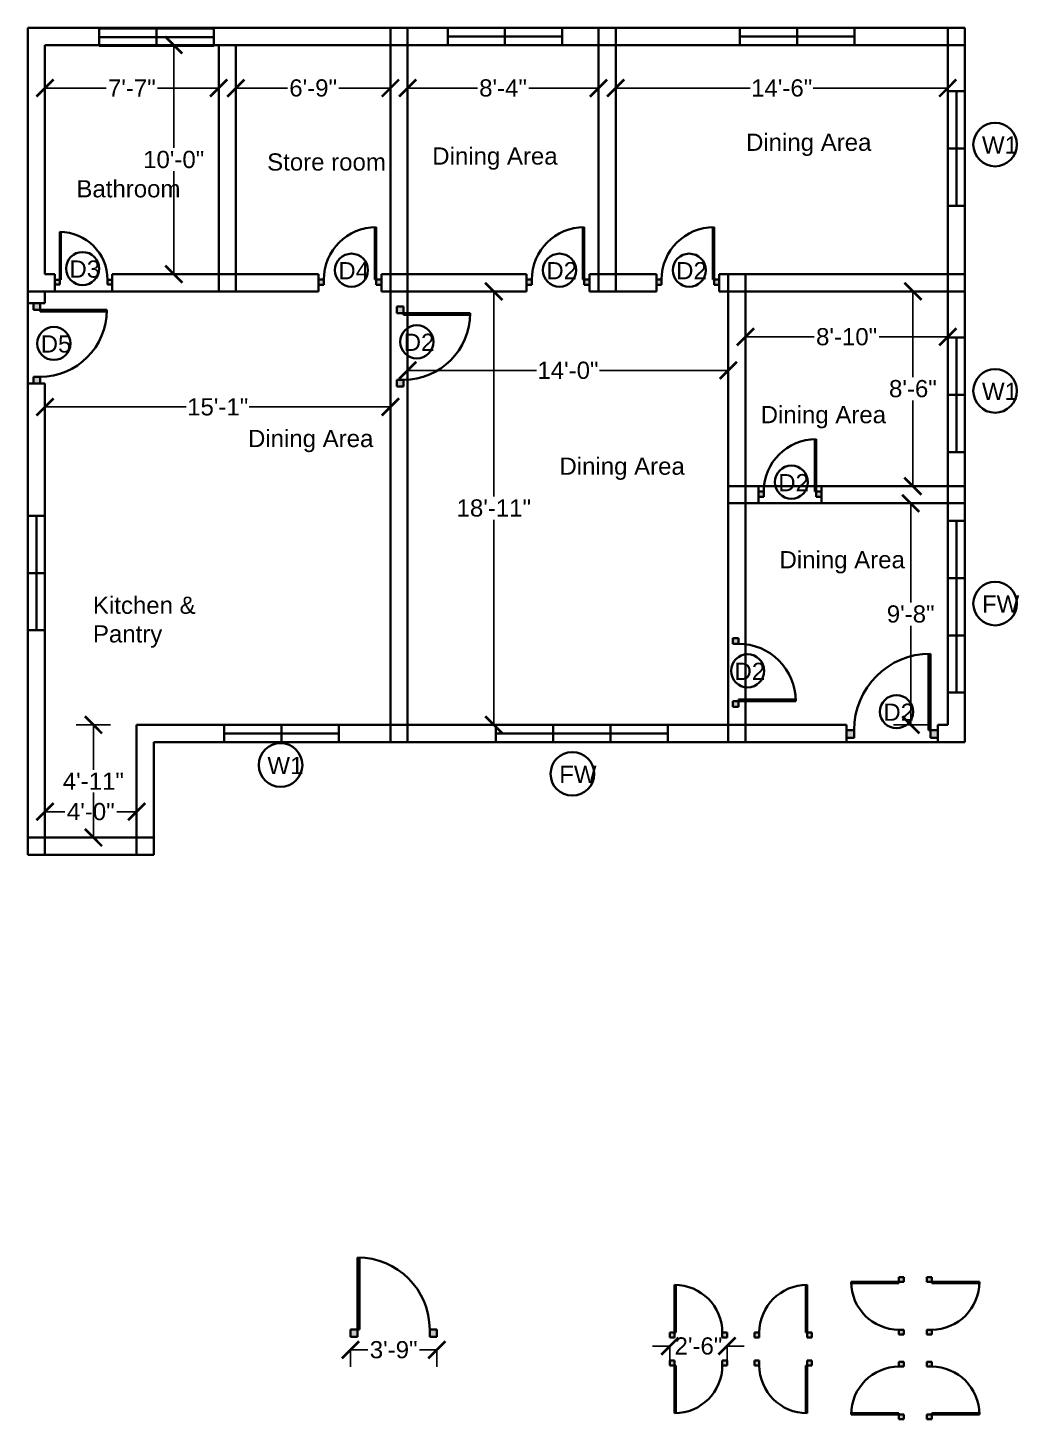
# Model space of a CAD drawing. Header units: inches. Extents: x -5041 to 2538, y -658 to 1746.
# Drawn here: x -1401 to -882, y -651 to 78 of the extents above; entities that cross this region are included whole.
import ezdxf

# ---------------------------------------------------------------- set-up
doc = ezdxf.new("R2010")
doc.units = ezdxf.units.IN
doc.header["$MEASUREMENT"] = 0
doc.layers.add('Dimension', color=132, linetype='Continuous', lineweight=20)
doc.layers.add('Wall', color=20, linetype='Continuous', lineweight=35)
doc.styles.add('9 inch', font='arial.ttf', dxfattribs={"height": 9})
doc.dimstyles.new('1 to 96', dxfattribs={"dimscale": 96, "dimtxt": 9, "dimasz": 0.09375, "dimexe": 0.09375, "dimexo": 0.09375, "dimgap": 0.015625, "dimtad": 0, "dimtih": 1, "dimtoh": 1, "dimdec": 0, "dimzin": 3, "dimdsep": 46, "dimlunit": 4, "dimtxsty": '9 inch', "dimblk": 'ARCHTICK', "dimcen": 0.09, "dimadec": 0, "dimazin": 0, "dimtfac": 1, "dimtdec": 0, "dimtofl": 0, "dimtmove": 0, "dimatfit": 3, "dimfxl": 0.09375, "dimfxlon": 1, "dimtolj": 1, "dimtzin": 0, "dimarcsym": 0})

# ---------------------------------------------------------------- blocks, each defined once
blk = doc.blocks.new('_ArchTick')
at = {"color": 0, "linetype": 'ByBlock', "const_width": 0.15}
blk.add_lwpolyline([(-0.5, -0.5), (0.5, 0.5)], dxfattribs=at)
blk = doc.blocks.new('*D6')
at = {"layer": 'Defpoints', "color": 0, "transparency": 16777216}
for p in [(-1392.28, 68.57), (-1301.28, 68.57), (-1301.28, 46.03)]:
    blk.add_point(p, dxfattribs=at)
at = {"layer": 'Dimension', "color": 0, "lineweight": -2, "transparency": 16777216}
for p, q in [((-1392.28, 55.03), (-1392.28, 37.03)), ((-1301.28, 55.03), (-1301.28, 37.03)), ((-1392.28, 46.03), (-1360.2, 46.03)), ((-1301.28, 46.03), (-1333.35, 46.03))]:
    blk.add_line(p, q, dxfattribs=at)
at = {"layer": 'Dimension', "color": 0, "lineweight": -2, "transparency": 16777216, "xscale": 9, "yscale": 9, "zscale": 9, "rotation": 180}
blk.add_blockref('_ArchTick', (-1392.28, 46.03), dxfattribs=at)
at = {"layer": 'Dimension', "color": 0, "lineweight": -2, "transparency": 16777216, "xscale": 9, "yscale": 9, "zscale": 9}
blk.add_blockref('_ArchTick', (-1301.28, 46.03), dxfattribs=at)
at = {"layer": 'Dimension', "color": 0, "transparency": 16777216, "insert": (-1346.78, 46.03), "char_height": 9, "attachment_point": 5, "style": '9 inch'}
blk.add_mtext('\\A1;7\'-7"', dxfattribs=at)
blk = doc.blocks.new('*D7')
at = {"layer": 'Defpoints', "color": 0, "transparency": 16777216}
for p in [(-1348.13, 68.57), (-1348.13, -51.43), (-1324.84, -51.43)]:
    blk.add_point(p, dxfattribs=at)
at = {"layer": 'Dimension', "color": 0, "lineweight": -2, "transparency": 16777216}
for p, q in [((-1333.84, 68.57), (-1315.84, 68.57)), ((-1324.84, 68.57), (-1324.84, 14.66)), ((-1324.84, -51.43), (-1324.84, 2.47)), ((-1333.84, -51.43), (-1315.84, -51.43))]:
    blk.add_line(p, q, dxfattribs=at)
at = {"layer": 'Dimension', "color": 0, "lineweight": -2, "transparency": 16777216, "xscale": 9, "yscale": 9, "zscale": 9}
for p, rotation in [((-1324.84, 68.57), 90), ((-1324.84, -51.43), 270)]:
    blk.add_blockref('_ArchTick', p, dxfattribs=dict(at, rotation=rotation))
at = {"layer": 'Dimension', "color": 0, "transparency": 16777216, "insert": (-1324.84, 8.57), "char_height": 9, "attachment_point": 5, "style": '9 inch'}
blk.add_mtext('\\A1;10\'-0"', dxfattribs=at)
blk = doc.blocks.new('*D8')
at = {"layer": 'Defpoints', "color": 0, "transparency": 16777216}
for p in [(-1292.28, 68.57), (-1211.28, 68.57), (-1211.28, 46.03)]:
    blk.add_point(p, dxfattribs=at)
at = {"layer": 'Dimension', "color": 0, "lineweight": -2, "transparency": 16777216}
for p, q in [((-1292.28, 55.03), (-1292.28, 37.03)), ((-1211.28, 55.03), (-1211.28, 37.03)), ((-1292.28, 46.03), (-1265.26, 46.03)), ((-1211.28, 46.03), (-1238.29, 46.03))]:
    blk.add_line(p, q, dxfattribs=at)
at = {"layer": 'Dimension', "color": 0, "lineweight": -2, "transparency": 16777216, "xscale": 9, "yscale": 9, "zscale": 9, "rotation": 180}
blk.add_blockref('_ArchTick', (-1292.28, 46.03), dxfattribs=at)
at = {"layer": 'Dimension', "color": 0, "lineweight": -2, "transparency": 16777216, "xscale": 9, "yscale": 9, "zscale": 9}
blk.add_blockref('_ArchTick', (-1211.28, 46.03), dxfattribs=at)
at = {"layer": 'Dimension', "color": 0, "transparency": 16777216, "insert": (-1251.78, 46.03), "char_height": 9, "attachment_point": 5, "style": '9 inch'}
blk.add_mtext('\\A1;6\'-9"', dxfattribs=at)
blk = doc.blocks.new('*D9')
at = {"layer": 'Defpoints', "color": 0, "transparency": 16777216}
for p in [(-1202.28, 68.57), (-1102.28, 68.57), (-1102.28, 46.03)]:
    blk.add_point(p, dxfattribs=at)
at = {"layer": 'Dimension', "color": 0, "lineweight": -2, "transparency": 16777216}
for p, q in [((-1202.28, 55.03), (-1202.28, 37.03)), ((-1102.28, 55.03), (-1102.28, 37.03)), ((-1202.28, 46.03), (-1165.74, 46.03)), ((-1102.28, 46.03), (-1138.81, 46.03))]:
    blk.add_line(p, q, dxfattribs=at)
at = {"layer": 'Dimension', "color": 0, "lineweight": -2, "transparency": 16777216, "xscale": 9, "yscale": 9, "zscale": 9, "rotation": 180}
blk.add_blockref('_ArchTick', (-1202.28, 46.03), dxfattribs=at)
at = {"layer": 'Dimension', "color": 0, "lineweight": -2, "transparency": 16777216, "xscale": 9, "yscale": 9, "zscale": 9}
blk.add_blockref('_ArchTick', (-1102.28, 46.03), dxfattribs=at)
at = {"layer": 'Dimension', "color": 0, "transparency": 16777216, "insert": (-1152.28, 46.03), "char_height": 9, "attachment_point": 5, "style": '9 inch'}
blk.add_mtext('\\A1;8\'-4"', dxfattribs=at)
blk = doc.blocks.new('*D10')
at = {"layer": 'Defpoints', "color": 0, "transparency": 16777216}
for p in [(-1093.28, 68.57), (-919.28, 68.57), (-919.28, 46.03)]:
    blk.add_point(p, dxfattribs=at)
at = {"layer": 'Dimension', "color": 0, "lineweight": -2, "transparency": 16777216}
for p, q in [((-1093.28, 55.03), (-1093.28, 37.03)), ((-919.28, 55.03), (-919.28, 37.03)), ((-1093.28, 46.03), (-1022.81, 46.03)), ((-919.28, 46.03), (-989.74, 46.03))]:
    blk.add_line(p, q, dxfattribs=at)
at = {"layer": 'Dimension', "color": 0, "lineweight": -2, "transparency": 16777216, "xscale": 9, "yscale": 9, "zscale": 9, "rotation": 180}
blk.add_blockref('_ArchTick', (-1093.28, 46.03), dxfattribs=at)
at = {"layer": 'Dimension', "color": 0, "lineweight": -2, "transparency": 16777216, "xscale": 9, "yscale": 9, "zscale": 9}
blk.add_blockref('_ArchTick', (-919.28, 46.03), dxfattribs=at)
at = {"layer": 'Dimension', "color": 0, "transparency": 16777216, "insert": (-1006.28, 46.03), "char_height": 9, "attachment_point": 5, "style": '9 inch'}
blk.add_mtext('\\A1;14\'-6"', dxfattribs=at)
blk = doc.blocks.new('*D11')
at = {"layer": 'Defpoints', "color": 0, "transparency": 16777216}
for p in [(-1344.28, -287.43), (-1366.94, -346.43), (-1344.28, -346.43)]:
    blk.add_point(p, dxfattribs=at)
at = {"layer": 'Dimension', "color": 0, "lineweight": -2, "transparency": 16777216}
for p, q in [((-1357.94, -287.43), (-1375.94, -287.43)), ((-1366.94, -287.43), (-1366.94, -310.91)), ((-1366.94, -346.43), (-1366.94, -322.95)), ((-1357.94, -346.43), (-1375.94, -346.43))]:
    blk.add_line(p, q, dxfattribs=at)
at = {"layer": 'Dimension', "color": 0, "lineweight": -2, "transparency": 16777216, "xscale": 9, "yscale": 9, "zscale": 9}
for p, rotation in [((-1366.94, -287.43), 90), ((-1366.94, -346.43), 270)]:
    blk.add_blockref('_ArchTick', p, dxfattribs=dict(at, rotation=rotation))
at = {"layer": 'Dimension', "color": 0, "transparency": 16777216, "insert": (-1366.94, -316.93), "char_height": 9, "attachment_point": 5, "style": '9 inch'}
blk.add_mtext('\\A1;4\'-11"', dxfattribs=at)
blk = doc.blocks.new('*D12')
at = {"layer": 'Defpoints', "color": 0, "transparency": 16777216}
for p in [(-1344.28, -332.91), (-1392.28, -346.43), (-1344.28, -346.43)]:
    blk.add_point(p, dxfattribs=at)
at = {"layer": 'Dimension', "color": 0, "lineweight": -2, "transparency": 16777216}
for p, q in [((-1392.28, -337.43), (-1392.28, -323.91)), ((-1344.28, -337.43), (-1344.28, -323.91)), ((-1392.28, -332.91), (-1381.92, -332.91)), ((-1344.28, -332.91), (-1354.63, -332.91))]:
    blk.add_line(p, q, dxfattribs=at)
at = {"layer": 'Dimension', "color": 0, "lineweight": -2, "transparency": 16777216, "xscale": 9, "yscale": 9, "zscale": 9, "rotation": 180}
blk.add_blockref('_ArchTick', (-1392.28, -332.91), dxfattribs=at)
at = {"layer": 'Dimension', "color": 0, "lineweight": -2, "transparency": 16777216, "xscale": 9, "yscale": 9, "zscale": 9}
blk.add_blockref('_ArchTick', (-1344.28, -332.91), dxfattribs=at)
at = {"layer": 'Dimension', "color": 0, "transparency": 16777216, "insert": (-1368.28, -332.91), "char_height": 9, "attachment_point": 5, "style": '9 inch'}
blk.add_mtext('\\A1;4\'-0"', dxfattribs=at)
blk = doc.blocks.new('*D13')
at = {"layer": 'Defpoints', "color": 0, "transparency": 16777216}
for p in [(-919.28, -60.43), (-937.55, -162.43), (-919.28, -162.43)]:
    blk.add_point(p, dxfattribs=at)
at = {"layer": 'Dimension', "color": 0, "lineweight": -2, "transparency": 16777216}
for p, q in [((-928.55, -60.43), (-946.55, -60.43)), ((-937.55, -60.43), (-937.55, -105.34)), ((-937.55, -162.43), (-937.55, -117.53)), ((-928.55, -162.43), (-946.55, -162.43))]:
    blk.add_line(p, q, dxfattribs=at)
at = {"layer": 'Dimension', "color": 0, "lineweight": -2, "transparency": 16777216, "xscale": 9, "yscale": 9, "zscale": 9}
for p, rotation in [((-937.55, -60.43), 90), ((-937.55, -162.43), 270)]:
    blk.add_blockref('_ArchTick', p, dxfattribs=dict(at, rotation=rotation))
at = {"layer": 'Dimension', "color": 0, "transparency": 16777216, "insert": (-937.55, -111.43), "char_height": 9, "attachment_point": 5, "style": '9 inch'}
blk.add_mtext('\\A1;8\'-6"', dxfattribs=at)
blk = doc.blocks.new('*D14')
at = {"layer": 'Defpoints', "color": 0, "transparency": 16777216}
for p in [(-1025.28, -60.43), (-919.28, -60.43), (-919.28, -84.23)]:
    blk.add_point(p, dxfattribs=at)
at = {"layer": 'Dimension', "color": 0, "lineweight": -2, "transparency": 16777216}
for p, q in [((-1025.28, -75.23), (-1025.28, -93.23)), ((-919.28, -75.23), (-919.28, -93.23)), ((-1025.28, -84.23), (-989.24, -84.23)), ((-919.28, -84.23), (-955.31, -84.23))]:
    blk.add_line(p, q, dxfattribs=at)
at = {"layer": 'Dimension', "color": 0, "lineweight": -2, "transparency": 16777216, "xscale": 9, "yscale": 9, "zscale": 9, "rotation": 180}
blk.add_blockref('_ArchTick', (-1025.28, -84.23), dxfattribs=at)
at = {"layer": 'Dimension', "color": 0, "lineweight": -2, "transparency": 16777216, "xscale": 9, "yscale": 9, "zscale": 9}
blk.add_blockref('_ArchTick', (-919.28, -84.23), dxfattribs=at)
at = {"layer": 'Dimension', "color": 0, "transparency": 16777216, "insert": (-972.28, -84.23), "char_height": 9, "attachment_point": 5, "style": '9 inch'}
blk.add_mtext('\\A1;8\'-10"', dxfattribs=at)
blk = doc.blocks.new('*D15')
at = {"layer": 'Defpoints', "color": 0, "transparency": 16777216}
for p in [(-1392.28, -102.84), (-1211.28, -102.84), (-1211.28, -120.96)]:
    blk.add_point(p, dxfattribs=at)
at = {"layer": 'Dimension', "color": 0, "lineweight": -2, "transparency": 16777216}
for p, q in [((-1392.28, -111.96), (-1392.28, -129.96)), ((-1211.28, -111.96), (-1211.28, -129.96)), ((-1392.28, -120.96), (-1318.31, -120.96)), ((-1211.28, -120.96), (-1285.24, -120.96))]:
    blk.add_line(p, q, dxfattribs=at)
at = {"layer": 'Dimension', "color": 0, "lineweight": -2, "transparency": 16777216, "xscale": 9, "yscale": 9, "zscale": 9, "rotation": 180}
blk.add_blockref('_ArchTick', (-1392.28, -120.96), dxfattribs=at)
at = {"layer": 'Dimension', "color": 0, "lineweight": -2, "transparency": 16777216, "xscale": 9, "yscale": 9, "zscale": 9}
blk.add_blockref('_ArchTick', (-1211.28, -120.96), dxfattribs=at)
at = {"layer": 'Dimension', "color": 0, "transparency": 16777216, "insert": (-1301.78, -120.96), "char_height": 9, "attachment_point": 5, "style": '9 inch'}
blk.add_mtext('\\A1;15\'-1"', dxfattribs=at)
blk = doc.blocks.new('*D16')
at = {"layer": 'Defpoints', "color": 0, "transparency": 16777216}
for p in [(-1202.28, -60.43), (-1034.28, -60.43), (-1034.28, -101.81)]:
    blk.add_point(p, dxfattribs=at)
at = {"layer": 'Dimension', "color": 0, "lineweight": -2, "transparency": 16777216}
for p, q in [((-1202.28, -92.81), (-1202.28, -110.81)), ((-1034.28, -92.81), (-1034.28, -110.81)), ((-1202.28, -101.81), (-1134.81, -101.81)), ((-1034.28, -101.81), (-1101.74, -101.81))]:
    blk.add_line(p, q, dxfattribs=at)
at = {"layer": 'Dimension', "color": 0, "lineweight": -2, "transparency": 16777216, "xscale": 9, "yscale": 9, "zscale": 9, "rotation": 180}
blk.add_blockref('_ArchTick', (-1202.28, -101.81), dxfattribs=at)
at = {"layer": 'Dimension', "color": 0, "lineweight": -2, "transparency": 16777216, "xscale": 9, "yscale": 9, "zscale": 9}
blk.add_blockref('_ArchTick', (-1034.28, -101.81), dxfattribs=at)
at = {"layer": 'Dimension', "color": 0, "transparency": 16777216, "insert": (-1118.28, -101.81), "char_height": 9, "attachment_point": 5, "style": '9 inch'}
blk.add_mtext('\\A1;14\'-0"', dxfattribs=at)
blk = doc.blocks.new('*D17')
at = {"layer": 'Defpoints', "color": 0, "transparency": 16777216}
for p in [(-1202.28, -60.43), (-1202.28, -287.43), (-1157.12, -287.43)]:
    blk.add_point(p, dxfattribs=at)
at = {"layer": 'Dimension', "color": 0, "lineweight": -2, "transparency": 16777216}
for p, q in [((-1166.12, -60.43), (-1148.12, -60.43)), ((-1157.12, -60.43), (-1157.12, -167.84)), ((-1157.12, -287.43), (-1157.12, -180.03)), ((-1166.12, -287.43), (-1148.12, -287.43))]:
    blk.add_line(p, q, dxfattribs=at)
at = {"layer": 'Dimension', "color": 0, "lineweight": -2, "transparency": 16777216, "xscale": 9, "yscale": 9, "zscale": 9}
for p, rotation in [((-1157.12, -60.43), 90), ((-1157.12, -287.43), 270)]:
    blk.add_blockref('_ArchTick', p, dxfattribs=dict(at, rotation=rotation))
at = {"layer": 'Dimension', "color": 0, "transparency": 16777216, "insert": (-1157.12, -173.93), "char_height": 9, "attachment_point": 5, "style": '9 inch'}
blk.add_mtext('\\A1;18\'-11"', dxfattribs=at)
blk = doc.blocks.new('*D18')
at = {"layer": 'Defpoints', "color": 0, "transparency": 16777216}
for p in [(-919.28, -171.43), (-938.71, -287.43), (-919.28, -287.43)]:
    blk.add_point(p, dxfattribs=at)
at = {"layer": 'Dimension', "color": 0, "lineweight": -2, "transparency": 16777216}
for p, q in [((-929.71, -171.43), (-947.71, -171.43)), ((-938.71, -171.43), (-938.71, -223.34)), ((-938.71, -287.43), (-938.71, -235.53)), ((-929.71, -287.43), (-947.71, -287.43))]:
    blk.add_line(p, q, dxfattribs=at)
at = {"layer": 'Dimension', "color": 0, "lineweight": -2, "transparency": 16777216, "xscale": 9, "yscale": 9, "zscale": 9}
for p, rotation in [((-938.71, -171.43), 90), ((-938.71, -287.43), 270)]:
    blk.add_blockref('_ArchTick', p, dxfattribs=dict(at, rotation=rotation))
at = {"layer": 'Dimension', "color": 0, "transparency": 16777216, "insert": (-938.71, -229.43), "char_height": 9, "attachment_point": 5, "style": '9 inch'}
blk.add_mtext('\\A1;9\'-8"', dxfattribs=at)
blk = doc.blocks.new('*D22')
at = {"layer": 'Defpoints', "color": 0, "transparency": 16777216}
for p in [(-1064.9, -608.22), (-1034.9, -608.22), (-1034.9, -612.74)]:
    blk.add_point(p, dxfattribs=at)
at = {"layer": 'Wall', "color": 0, "lineweight": -2, "transparency": 16777216}
for p, q in [((-1064.9, -612.74), (-1073.9, -612.74)), ((-1064.9, -612.74), (-1064.9, -621.74)), ((-1034.9, -612.74), (-1034.9, -621.74)), ((-1034.9, -612.74), (-1025.9, -612.74))]:
    blk.add_line(p, q, dxfattribs=at)
at = {"layer": 'Wall', "color": 0, "lineweight": -2, "transparency": 16777216, "xscale": 9, "yscale": 9, "zscale": 9}
blk.add_blockref('_ArchTick', (-1064.9, -612.74), dxfattribs=at)
at = {"layer": 'Wall', "color": 0, "lineweight": -2, "transparency": 16777216, "xscale": 9, "yscale": 9, "zscale": 9, "rotation": 180}
blk.add_blockref('_ArchTick', (-1034.9, -612.74), dxfattribs=at)
at = {"layer": 'Wall', "color": 0, "transparency": 16777216, "insert": (-1049.9, -612.74), "char_height": 9, "attachment_point": 5, "style": '9 inch'}
blk.add_mtext('\\A1;2\'-6"', dxfattribs=at)
blk = doc.blocks.new('*D32')
at = {"layer": 'Defpoints', "color": 0, "transparency": 16777216}
for p in [(-1232.24, -607.88), (-1186.94, -607.88), (-1186.94, -614.7)]:
    blk.add_point(p, dxfattribs=at)
at = {"layer": 'Wall', "color": 0, "lineweight": -2, "transparency": 16777216}
for p, q in [((-1232.24, -614.7), (-1232.24, -623.7)), ((-1232.24, -614.7), (-1223.05, -614.7)), ((-1186.94, -614.7), (-1196.14, -614.7)), ((-1186.94, -614.7), (-1186.94, -623.7))]:
    blk.add_line(p, q, dxfattribs=at)
at = {"layer": 'Wall', "color": 0, "lineweight": -2, "transparency": 16777216, "xscale": 9, "yscale": 9, "zscale": 9, "rotation": 180}
blk.add_blockref('_ArchTick', (-1232.24, -614.7), dxfattribs=at)
at = {"layer": 'Wall', "color": 0, "lineweight": -2, "transparency": 16777216, "xscale": 9, "yscale": 9, "zscale": 9}
blk.add_blockref('_ArchTick', (-1186.94, -614.7), dxfattribs=at)
at = {"layer": 'Wall', "color": 0, "transparency": 16777216, "insert": (-1209.59, -614.7), "char_height": 9, "attachment_point": 5, "style": '9 inch'}
blk.add_mtext('\\A1;3\'-9"', dxfattribs=at)

msp = doc.modelspace()

# ---------------------------------------------------------------- hatches: boundary and pattern name
at = {"layer": 'Wall'}
h = msp.add_hatch(color=256, dxfattribs=at)
h.dxf.hatch_style = 1
h.paths.add_polyline_path([(-1248.96573, -57.03106), (-1246.21573, -57.03106), (-1246.21573, -54.28106), (-1248.96573, -54.28106)])
h.paths.add_polyline_path([(-1215.96573, -54.28106), (-1218.71573, -54.28106), (-1218.71573, -57.03106), (-1215.96573, -57.03106)])
h.paths.add_polyline_path([(-1219.40323, -54.28106), (-1218.71573, -54.28106), (-1218.71573, -26.78106, 0.006250733), (-1219.40323, -26.78965)])
h = msp.add_hatch(color=256, dxfattribs=at)
h.dxf.hatch_style = 1
h.paths.add_polyline_path([(-1139.96573, -57.03106), (-1137.21573, -57.03106), (-1137.21573, -54.28106), (-1139.96573, -54.28106)])
h.paths.add_polyline_path([(-1106.96573, -54.28106), (-1109.71573, -54.28106), (-1109.71573, -57.03106), (-1106.96573, -57.03106)])
h.paths.add_polyline_path([(-1110.40323, -54.28106), (-1109.71573, -54.28106), (-1109.71573, -26.78106, 0.006250733), (-1110.40323, -26.78965)])
h = msp.add_hatch(color=256, dxfattribs=at)
h.dxf.hatch_style = 1
h.paths.add_polyline_path([(-1071.96573, -57.03106), (-1069.21573, -57.03106), (-1069.21573, -54.28106), (-1071.96573, -54.28106)])
h.paths.add_polyline_path([(-1038.96573, -54.28106), (-1041.71573, -54.28106), (-1041.71573, -57.03106), (-1038.96573, -57.03106)])
h.paths.add_polyline_path([(-1042.40323, -54.28106), (-1041.71573, -54.28106), (-1041.71573, -26.78106, 0.006250733), (-1042.40323, -26.78965)])
h = msp.add_hatch(color=256, dxfattribs=at)
h.dxf.hatch_style = 1
h.paths.add_polyline_path([(-1357.03442, -54.34042), (-1359.53442, -54.34042), (-1359.53442, -56.84042), (-1357.03442, -56.84042)])
h.paths.add_polyline_path([(-1384.53442, -54.34042), (-1387.03442, -54.34042), (-1387.03442, -56.84042), (-1384.53442, -56.84042)])
h.paths.add_polyline_path([(-1383.90942, -29.34823, 0.006250733), (-1384.53442, -29.34042), (-1384.53442, -54.34042), (-1383.90942, -54.34042)])
h = msp.add_hatch(color=256, dxfattribs=at)
h.dxf.hatch_style = 1
h.paths.add_polyline_path([(-1394.86418, -108.68025), (-1394.86418, -105.18025), (-1398.36418, -105.18025), (-1398.36418, -108.68025)])
h.paths.add_polyline_path([(-1398.36418, -66.68025), (-1398.36418, -70.18025), (-1394.86418, -70.18025), (-1394.86418, -66.68025)])
h.paths.add_polyline_path([(-1359.87512, -71.05525, 0.006250733), (-1359.86418, -70.18025), (-1394.86418, -70.18025), (-1394.86418, -71.05525)])
h = msp.add_hatch(color=256, dxfattribs=at)
h.dxf.hatch_style = 1
h.paths.add_polyline_path([(-1204.47393, -110.30428), (-1204.47393, -106.80428), (-1207.97393, -106.80428), (-1207.97393, -110.30428)])
h.paths.add_polyline_path([(-1207.97393, -68.30428), (-1207.97393, -71.80428), (-1204.47393, -71.80428), (-1204.47393, -68.30428)])
h.paths.add_polyline_path([(-1169.48487, -72.67928, 0.006250733), (-1169.47393, -71.80428), (-1204.47393, -71.80428), (-1204.47393, -72.67928)])
h = msp.add_hatch(color=256, dxfattribs=at)
h.dxf.hatch_style = 1
h.paths.add_polyline_path([(-1018.47445, -168.03106), (-1015.72445, -168.03106), (-1015.72445, -165.28106), (-1018.47445, -165.28106)])
h.paths.add_polyline_path([(-985.47445, -165.28106), (-988.22445, -165.28106), (-988.22445, -168.03106), (-985.47445, -168.03106)])
h.paths.add_polyline_path([(-988.91195, -165.28106), (-988.22445, -165.28106), (-988.22445, -137.78106, 0.006250733), (-988.91195, -137.78965)])
h = msp.add_hatch(color=256, dxfattribs=at)
h.dxf.hatch_style = 1
h.paths.add_polyline_path([(-1031.97131, -241.99282), (-1031.97131, -244.99282), (-1028.97131, -244.99282), (-1028.97131, -241.99282)])
h.paths.add_polyline_path([(-1028.97131, -277.99282), (-1028.97131, -274.99282), (-1031.97131, -274.99282), (-1031.97131, -277.99282)])
h.paths.add_polyline_path([(-1028.97131, -274.24282), (-1028.97131, -274.99282), (-998.97131, -274.99282, 0.006250733), (-998.98068, -274.24282)])
h = msp.add_hatch(color=256, dxfattribs=at)
h.dxf.hatch_style = 1
h.paths.add_polyline_path([(-972.40474, -294.19425), (-968.40474, -294.19425), (-968.40474, -290.19425), (-972.40474, -290.19425)])
h.paths.add_polyline_path([(-924.40474, -290.19425), (-928.40474, -290.19425), (-928.40474, -294.19425), (-924.40474, -294.19425)])
h.paths.add_polyline_path([(-929.40474, -290.19425), (-928.40474, -290.19425), (-928.40474, -250.19425, 0.006250733), (-929.40474, -250.20675)])
h = msp.add_hatch(color=256, dxfattribs=at)
h.dxf.hatch_style = 1
h.paths.add_polyline_path([(-1186.94441, -604.10621), (-1190.71937, -604.10621), (-1190.71937, -607.88117), (-1186.94441, -607.88117)])
h.paths.add_polyline_path([(-1228.46894, -604.10621), (-1232.24389, -604.10621), (-1232.24389, -607.88117), (-1228.46894, -607.88117)])
h.paths.add_polyline_path([(-1227.5252, -566.36844, 0.006250733), (-1228.46894, -566.35664), (-1228.46894, -604.10621), (-1227.5252, -604.10621)])
h = msp.add_hatch(color=256, dxfattribs=at)
h.dxf.hatch_style = 1
h.paths.add_polyline_path([(-1034.8972, -605.72002), (-1037.3972, -605.72002), (-1037.3972, -608.22002), (-1034.8972, -608.22002)])
h.paths.add_polyline_path([(-1062.3972, -605.72002), (-1064.8972, -605.72002), (-1064.8972, -608.22002), (-1062.3972, -608.22002)])
h.paths.add_polyline_path([(-1061.7722, -580.72783, 0.006250733), (-1062.3972, -580.72002), (-1062.3972, -605.72002), (-1061.7722, -605.72002)])
h = msp.add_hatch(color=256, dxfattribs=at)
h.dxf.hatch_style = 1
h.paths.add_polyline_path([(-1020.52792, -608.22002), (-1018.02792, -608.22002), (-1018.02792, -605.72002), (-1020.52792, -605.72002)])
h.paths.add_polyline_path([(-990.52792, -605.72002), (-993.02792, -605.72002), (-993.02792, -608.22002), (-990.52792, -608.22002)])
h.paths.add_polyline_path([(-993.65292, -605.72002), (-993.02792, -605.72002), (-993.02792, -580.72002, 0.006250733), (-993.65292, -580.72783)])
h = msp.add_hatch(color=256, dxfattribs=at)
h.dxf.hatch_style = 1
h.paths.add_polyline_path([(-942.36638, -606.66215), (-942.36638, -604.16215), (-944.86638, -604.16215), (-944.86638, -606.66215)])
h.paths.add_polyline_path([(-944.86638, -576.66215), (-944.86638, -579.16215), (-942.36638, -579.16215), (-942.36638, -576.66215)])
h.paths.add_polyline_path([(-944.86638, -579.78715), (-944.86638, -579.16215), (-969.86638, -579.16215, 0.006250733), (-969.85857, -579.78715)])
h = msp.add_hatch(color=256, dxfattribs=at)
h.dxf.hatch_style = 1
h.paths.add_polyline_path([(-927.70957, -606.66215), (-927.70957, -604.16215), (-930.20957, -604.16215), (-930.20957, -606.66215)])
h.paths.add_polyline_path([(-930.20957, -576.66215), (-930.20957, -579.16215), (-927.70957, -579.16215), (-927.70957, -576.66215)])
h.paths.add_polyline_path([(-902.71738, -579.78715, 0.006250733), (-902.70957, -579.16215), (-927.70957, -579.16215), (-927.70957, -579.78715)])
h = msp.add_hatch(color=256, dxfattribs=at)
h.dxf.hatch_style = 1
h.paths.add_polyline_path([(-1034.8972, -620.37683), (-1037.3972, -620.37683), (-1037.3972, -622.87683), (-1034.8972, -622.87683)])
h.paths.add_polyline_path([(-1064.8972, -622.87683), (-1062.3972, -622.87683), (-1062.3972, -620.37683), (-1064.8972, -620.37683)])
h.paths.add_polyline_path([(-1061.7722, -622.87683), (-1062.3972, -622.87683), (-1062.3972, -647.87683, 0.006250733), (-1061.7722, -647.86901)])
h = msp.add_hatch(color=256, dxfattribs=at)
h.dxf.hatch_style = 1
h.paths.add_polyline_path([(-1020.52792, -622.87683), (-1018.02792, -622.87683), (-1018.02792, -620.37683), (-1020.52792, -620.37683)])
h.paths.add_polyline_path([(-990.52792, -620.37683), (-993.02792, -620.37683), (-993.02792, -622.87683), (-990.52792, -622.87683)])
h.paths.add_polyline_path([(-993.65292, -647.86901, 0.006250733), (-993.02792, -647.87683), (-993.02792, -622.87683), (-993.65292, -622.87683)])
h = msp.add_hatch(color=256, dxfattribs=at)
h.dxf.hatch_style = 1
h.paths.add_polyline_path([(-944.86638, -621.03144), (-944.86638, -623.53144), (-942.36638, -623.53144), (-942.36638, -621.03144)])
h.paths.add_polyline_path([(-942.36638, -651.03144), (-942.36638, -648.53144), (-944.86638, -648.53144), (-944.86638, -651.03144)])
h.paths.add_polyline_path([(-969.85857, -647.90644, 0.006250733), (-969.86638, -648.53144), (-944.86638, -648.53144), (-944.86638, -647.90644)])
h = msp.add_hatch(color=256, dxfattribs=at)
h.dxf.hatch_style = 1
h.paths.add_polyline_path([(-930.20957, -621.03144), (-930.20957, -623.53144), (-927.70957, -623.53144), (-927.70957, -621.03144)])
h.paths.add_polyline_path([(-927.70957, -651.03144), (-927.70957, -648.53144), (-930.20957, -648.53144), (-930.20957, -651.03144)])
h.paths.add_polyline_path([(-927.70957, -647.90644), (-927.70957, -648.53144), (-902.70957, -648.53144, 0.006250733), (-902.71738, -647.90644)])

# ---------------------------------------------------------------- linework, layer by layer
for p, q in [((-1401.27609, 77.56905), (-910.27609, 77.56905)), ((-1401.27609, 77.56905), (-1401.27609, -355.43095)), ((-1363.83944, 77.19566), (-1303.83944, 77.19566)), ((-1363.83944, 68.19566), (-1363.83944, 77.19566)), ((-1333.83944, 68.19566), (-1333.83944, 77.19566)), ((-1303.83944, 68.19566), (-1303.83944, 77.19566)), ((-1211.27609, 77.56905), (-1211.27609, -296.43095)), ((-1202.27609, 77.56905), (-1202.27609, -296.43095)), ((-1181.27609, 77.56905), (-1121.27609, 77.56905)), ((-1181.27609, 68.56905), (-1181.27609, 77.56905)), ((-1181.27609, 73.06905), (-1121.27609, 73.06905)), ((-1151.27609, 68.56905), (-1151.27609, 77.56905)), ((-1121.27609, 68.56905), (-1121.27609, 77.56905)), ((-1102.27609, 77.56905), (-1102.27609, -60.43095)), ((-1093.27609, 77.56905), (-1093.27609, -60.43095)), ((-1028.15042, 77.56905), (-968.15042, 77.56905)), ((-1028.15042, 68.56905), (-1028.15042, 77.56905)), ((-1028.15042, 73.06905), (-968.15042, 73.06905)), ((-998.15042, 68.56905), (-998.15042, 77.56905)), ((-968.15042, 68.56905), (-968.15042, 77.56905)), ((-919.27609, 77.56905), (-919.27609, -287.43095)), ((-910.27609, 77.56905), (-910.27609, -296.43095)), ((-1392.27609, 68.56905), (-1392.27609, -51.43095)), ((-1392.27609, 68.56905), (-910.27609, 68.56905)), ((-1363.83944, 72.69566), (-1303.83944, 72.69566)), ((-1363.83944, 68.19566), (-1303.83944, 68.19566)), ((-1301.27609, 68.56905), (-1301.27609, -60.43095)), ((-1292.27609, 68.56905), (-1292.27609, -60.43095)), ((-1181.27609, 68.56905), (-1121.27609, 68.56905)), ((-1028.15042, 68.56905), (-968.15042, 68.56905)), ((-919.27609, -15.56633), (-919.27609, 44.43367)), ((-910.27609, 44.43367), (-919.27609, 44.43367)), ((-914.77609, -15.56633), (-914.77609, 44.43367)), ((-910.27609, -15.56633), (-910.27609, 44.43367)), ((-910.27609, 14.43367), (-919.27609, 14.43367)), ((-910.27609, -15.56633), (-919.27609, -15.56633)), ((-1219.40323, -54.28106), (-1219.40323, -26.78965)), ((-1218.71573, -54.28106), (-1218.71573, -26.78106)), ((-1110.40323, -54.28106), (-1110.40323, -26.78965)), ((-1109.71573, -54.28106), (-1109.71573, -26.78106)), ((-1042.40323, -54.28106), (-1042.40323, -26.78965)), ((-1041.71573, -54.28106), (-1041.71573, -26.78106)), ((-1384.53442, -54.34042), (-1384.53442, -29.34042)), ((-1383.90942, -54.34042), (-1383.90942, -29.34823)), ((-1392.27609, -51.43095), (-1387.03442, -51.43095)), ((-1387.03442, -51.43095), (-1387.03442, -60.43095)), ((-1387.03442, -54.34042), (-1384.53442, -54.34042)), ((-1387.03442, -56.84042), (-1387.03442, -54.34042)), ((-1384.53442, -56.84042), (-1387.03442, -56.84042)), ((-1384.53442, -51.43095), (-1383.90942, -51.43095)), ((-1384.53442, -54.34042), (-1384.53442, -56.84042)), ((-1384.53442, -54.34042), (-1383.90942, -54.34042)), ((-1359.53442, -54.34042), (-1357.03442, -54.34042)), ((-1359.53442, -56.84042), (-1359.53442, -54.34042)), ((-1357.03442, -56.84042), (-1359.53442, -56.84042)), ((-1357.03442, -51.43095), (-1357.03442, -60.43095)), ((-1357.03442, -51.43095), (-1248.96573, -51.43095)), ((-1357.03442, -56.84042), (-1357.03442, -54.34042)), ((-1248.96573, -51.43095), (-1248.96573, -60.43095)), ((-1248.96573, -57.03106), (-1248.96573, -54.28106)), ((-1246.21573, -54.28106), (-1248.96573, -54.28106)), ((-1248.96573, -57.03106), (-1246.21573, -57.03106)), ((-1246.21573, -57.03106), (-1246.21573, -54.28106)), ((-1218.71573, -54.28106), (-1219.40323, -54.28106)), ((-1215.96573, -54.28106), (-1218.71573, -54.28106)), ((-1218.71573, -54.28106), (-1218.71573, -57.03106)), ((-1218.71573, -57.03106), (-1215.96573, -57.03106)), ((-1215.96573, -51.43095), (-1215.96573, -60.43095)), ((-1215.96573, -51.43095), (-1139.96573, -51.43095)), ((-1215.96573, -57.03106), (-1215.96573, -54.28106)), ((-1139.96573, -51.43095), (-1139.96573, -60.43095)), ((-1139.96573, -57.03106), (-1139.96573, -54.28106)), ((-1137.21573, -54.28106), (-1139.96573, -54.28106)), ((-1139.96573, -57.03106), (-1137.21573, -57.03106)), ((-1137.21573, -57.03106), (-1137.21573, -54.28106)), ((-1109.71573, -54.28106), (-1110.40323, -54.28106)), ((-1106.96573, -54.28106), (-1109.71573, -54.28106)), ((-1109.71573, -54.28106), (-1109.71573, -57.03106)), ((-1109.71573, -57.03106), (-1106.96573, -57.03106)), ((-1106.96573, -51.43095), (-1106.96573, -60.43095)), ((-1106.96573, -51.43095), (-1071.96573, -51.43095)), ((-1106.96573, -57.03106), (-1106.96573, -54.28106)), ((-1071.96573, -51.43095), (-1071.96573, -60.43095)), ((-1071.96573, -57.03106), (-1071.96573, -54.28106)), ((-1069.21573, -54.28106), (-1071.96573, -54.28106)), ((-1071.96573, -57.03106), (-1069.21573, -57.03106)), ((-1069.21573, -57.03106), (-1069.21573, -54.28106)), ((-1041.71573, -54.28106), (-1042.40323, -54.28106)), ((-1038.96573, -54.28106), (-1041.71573, -54.28106)), ((-1041.71573, -54.28106), (-1041.71573, -57.03106)), ((-1041.71573, -57.03106), (-1038.96573, -57.03106)), ((-1038.96573, -51.43095), (-1038.96573, -60.43095)), ((-1038.96573, -51.43095), (-910.27609, -51.43095)), ((-1038.96573, -57.03106), (-1038.96573, -54.28106)), ((-1034.27609, -51.43095), (-1034.27609, -296.43095)), ((-1025.27609, -51.43095), (-1025.27609, -296.43095)), ((-1401.27609, -60.43095), (-1248.96573, -60.43095)), ((-1392.27609, -60.43095), (-1392.27609, -66.68025)), ((-1215.96573, -60.43095), (-1139.96573, -60.43095)), ((-1106.96573, -60.43095), (-1071.96573, -60.43095)), ((-1038.96573, -60.43095), (-910.27609, -60.43095)), ((-1392.27609, -66.68025), (-1401.27609, -66.68025)), ((-1398.36418, -70.18025), (-1398.36418, -66.68025)), ((-1398.36418, -66.68025), (-1394.86418, -66.68025)), ((-1394.86418, -70.18025), (-1398.36418, -70.18025)), ((-1394.86418, -66.68025), (-1394.86418, -70.18025)), ((-1394.86418, -70.18025), (-1359.86418, -70.18025)), ((-1394.86418, -70.18025), (-1394.86418, -71.05525)), ((-1394.86418, -71.05525), (-1359.87512, -71.05525)), ((-1207.97393, -71.80428), (-1207.97393, -68.30428)), ((-1207.97393, -68.30428), (-1204.47393, -68.30428)), ((-1204.47393, -71.80428), (-1207.97393, -71.80428)), ((-1204.47393, -68.30428), (-1204.47393, -71.80428)), ((-1204.47393, -71.80428), (-1169.47393, -71.80428)), ((-1204.47393, -71.80428), (-1204.47393, -72.67928)), ((-1204.47393, -72.67928), (-1169.48487, -72.67928)), ((-919.27609, -144.56633), (-919.27609, -84.56633)), ((-910.27609, -84.56633), (-919.27609, -84.56633)), ((-914.77609, -144.56633), (-914.77609, -84.56633)), ((-910.27609, -144.56633), (-910.27609, -84.56633)), ((-1392.27609, -108.68025), (-1401.27609, -108.68025)), ((-1398.36418, -108.68025), (-1398.36418, -105.18025)), ((-1398.36418, -105.18025), (-1394.86418, -105.18025)), ((-1398.36418, -108.68025), (-1394.86418, -108.68025)), ((-1394.86418, -105.18025), (-1394.86418, -108.68025)), ((-1392.27609, -108.68025), (-1392.27609, -355.43095)), ((-1207.97393, -110.30428), (-1207.97393, -106.80428)), ((-1207.97393, -106.80428), (-1204.47393, -106.80428)), ((-1204.47393, -106.80428), (-1204.47393, -110.30428)), ((-1207.97393, -110.30428), (-1204.47393, -110.30428)), ((-910.27609, -114.56633), (-919.27609, -114.56633)), ((-988.91195, -165.28106), (-988.91195, -137.78965)), ((-988.22445, -165.28106), (-988.22445, -137.78106)), ((-910.27609, -144.56633), (-919.27609, -144.56633)), ((-1034.27609, -162.43095), (-910.27609, -162.43095)), ((-1018.47445, -162.43095), (-1018.47445, -171.43095)), ((-1018.47445, -168.03106), (-1018.47445, -165.28106)), ((-1015.72445, -165.28106), (-1018.47445, -165.28106)), ((-1015.72445, -168.03106), (-1015.72445, -165.28106)), ((-988.22445, -165.28106), (-988.91195, -165.28106)), ((-985.47445, -165.28106), (-988.22445, -165.28106)), ((-988.22445, -165.28106), (-988.22445, -168.03106)), ((-985.47445, -162.43095), (-985.47445, -171.43095)), ((-985.47445, -168.03106), (-985.47445, -165.28106)), ((-1034.27609, -171.43095), (-910.27609, -171.43095)), ((-1018.47445, -168.03106), (-1015.72445, -168.03106)), ((-988.22445, -168.03106), (-985.47445, -168.03106)), ((-1401.27609, -237.93095), (-1401.27609, -177.93095)), ((-1392.27609, -177.93095), (-1401.27609, -177.93095)), ((-1396.77609, -237.93095), (-1396.77609, -177.93095)), ((-1392.27609, -237.93095), (-1392.27609, -177.93095)), ((-919.27609, -270.58026), (-919.27609, -180.58026)), ((-910.27609, -180.58026), (-919.27609, -180.58026)), ((-914.77609, -270.58026), (-914.77609, -180.58026)), ((-910.27609, -270.58026), (-910.27609, -180.58026)), ((-1392.27609, -207.93095), (-1401.27609, -207.93095)), ((-910.27609, -210.58026), (-919.27609, -210.58026)), ((-1392.27609, -237.93095), (-1401.27609, -237.93095)), ((-1031.97131, -241.99282), (-1028.97131, -241.99282)), ((-1031.97131, -241.99282), (-1031.97131, -244.99282)), ((-1031.97131, -244.99282), (-1028.97131, -244.99282)), ((-1028.97131, -244.99282), (-1028.97131, -241.99282)), ((-910.27609, -240.58026), (-919.27609, -240.58026)), ((-929.40474, -290.19425), (-929.40474, -250.20675)), ((-928.40474, -290.19425), (-928.40474, -250.19425)), ((-1028.97131, -274.99282), (-1031.97131, -274.99282)), ((-1031.97131, -274.99282), (-1031.97131, -277.99282)), ((-1028.97131, -274.24282), (-998.98068, -274.24282)), ((-1028.97131, -274.99282), (-1028.97131, -274.24282)), ((-1028.97131, -277.99282), (-1028.97131, -274.99282)), ((-1028.97131, -274.99282), (-998.97131, -274.99282)), ((-910.27609, -270.58026), (-919.27609, -270.58026)), ((-1031.97131, -277.99282), (-1028.97131, -277.99282)), ((-1344.27609, -287.43095), (-1344.27609, -355.43095)), ((-1344.27609, -287.43095), (-972.40474, -287.43095)), ((-1298.40523, -287.43095), (-1238.40523, -287.43095)), ((-1298.40523, -296.43095), (-1298.40523, -287.43095)), ((-1268.40523, -296.43095), (-1268.40523, -287.43095)), ((-1238.40523, -296.43095), (-1238.40523, -287.43095)), ((-1156.03418, -287.43095), (-1066.03418, -287.43095)), ((-1156.03418, -296.43095), (-1156.03418, -287.43095)), ((-1126.03418, -296.43095), (-1126.03418, -287.43095)), ((-1096.03418, -296.43095), (-1096.03418, -287.43095)), ((-1066.03418, -296.43095), (-1066.03418, -287.43095)), ((-972.40474, -296.43095), (-972.40474, -287.43095)), ((-972.40474, -294.19425), (-972.40474, -290.19425)), ((-968.40474, -290.19425), (-972.40474, -290.19425)), ((-968.40474, -294.19425), (-968.40474, -290.19425)), ((-928.40474, -290.19425), (-929.40474, -290.19425)), ((-924.40474, -290.19425), (-928.40474, -290.19425)), ((-928.40474, -290.19425), (-928.40474, -294.19425)), ((-924.40474, -296.43095), (-924.40474, -287.43095)), ((-924.40474, -287.43095), (-919.27609, -287.43095)), ((-924.40474, -294.19425), (-924.40474, -290.19425)), ((-1335.27609, -296.43095), (-1335.27609, -355.43095)), ((-1335.27609, -296.43095), (-910.27609, -296.43095)), ((-1298.40523, -291.93095), (-1238.40523, -291.93095)), ((-1298.40523, -296.43095), (-1238.40523, -296.43095)), ((-1156.03418, -291.93095), (-1066.03418, -291.93095)), ((-1156.03418, -296.43095), (-1066.03418, -296.43095)), ((-972.40474, -294.19425), (-968.40474, -294.19425)), ((-928.40474, -294.19425), (-924.40474, -294.19425)), ((-1401.27609, -346.43095), (-1335.27609, -346.43095)), ((-1401.27609, -355.43095), (-1335.27609, -355.43095)), ((-1228.46894, -604.10621), (-1228.46894, -566.35664)), ((-1227.5252, -604.10621), (-1227.5252, -566.36844)), ((-1062.3972, -605.72002), (-1062.3972, -580.72002)), ((-1061.7722, -605.72002), (-1061.7722, -580.72783)), ((-993.65292, -605.72002), (-993.65292, -580.72783)), ((-993.02792, -605.72002), (-993.02792, -580.72002)), ((-944.86638, -579.16215), (-969.86638, -579.16215)), ((-944.86638, -579.78715), (-969.85857, -579.78715)), ((-944.86638, -576.66215), (-944.86638, -579.16215)), ((-942.36638, -576.66215), (-944.86638, -576.66215)), ((-944.86638, -579.16215), (-942.36638, -579.16215)), ((-944.86638, -579.16215), (-944.86638, -579.78715)), ((-942.36638, -579.16215), (-942.36638, -576.66215)), ((-930.20957, -579.16215), (-930.20957, -576.66215)), ((-930.20957, -576.66215), (-927.70957, -576.66215)), ((-927.70957, -579.16215), (-930.20957, -579.16215)), ((-927.70957, -576.66215), (-927.70957, -579.16215)), ((-927.70957, -579.16215), (-902.70957, -579.16215)), ((-927.70957, -579.16215), (-927.70957, -579.78715)), ((-927.70957, -579.78715), (-902.71738, -579.78715)), ((-1232.24389, -604.10621), (-1228.46894, -604.10621)), ((-1232.24389, -607.88117), (-1232.24389, -604.10621)), ((-1228.46894, -604.10621), (-1228.46894, -607.88117)), ((-1228.46894, -604.10621), (-1227.5252, -604.10621)), ((-1190.71937, -604.10621), (-1186.94441, -604.10621)), ((-1190.71937, -607.88117), (-1190.71937, -604.10621)), ((-1186.94441, -607.88117), (-1186.94441, -604.10621)), ((-944.86638, -604.16215), (-944.86638, -606.66215)), ((-942.36638, -604.16215), (-944.86638, -604.16215)), ((-942.36638, -606.66215), (-942.36638, -604.16215)), ((-930.20957, -606.66215), (-930.20957, -604.16215)), ((-930.20957, -604.16215), (-927.70957, -604.16215)), ((-927.70957, -604.16215), (-927.70957, -606.66215)), ((-1228.46894, -607.88117), (-1232.24389, -607.88117)), ((-1186.94441, -607.88117), (-1190.71937, -607.88117)), ((-1064.8972, -605.72002), (-1062.3972, -605.72002)), ((-1064.8972, -608.22002), (-1064.8972, -605.72002)), ((-1062.3972, -608.22002), (-1064.8972, -608.22002)), ((-1062.3972, -605.72002), (-1062.3972, -608.22002)), ((-1062.3972, -605.72002), (-1061.7722, -605.72002)), ((-1037.3972, -605.72002), (-1034.8972, -605.72002)), ((-1037.3972, -608.22002), (-1037.3972, -605.72002)), ((-1034.8972, -608.22002), (-1037.3972, -608.22002)), ((-1034.8972, -608.22002), (-1034.8972, -605.72002)), ((-1020.52792, -608.22002), (-1020.52792, -605.72002)), ((-1018.02792, -605.72002), (-1020.52792, -605.72002)), ((-1020.52792, -608.22002), (-1018.02792, -608.22002)), ((-1018.02792, -608.22002), (-1018.02792, -605.72002)), ((-993.02792, -605.72002), (-993.65292, -605.72002)), ((-990.52792, -605.72002), (-993.02792, -605.72002)), ((-993.02792, -605.72002), (-993.02792, -608.22002)), ((-993.02792, -608.22002), (-990.52792, -608.22002)), ((-990.52792, -608.22002), (-990.52792, -605.72002)), ((-942.36638, -606.66215), (-944.86638, -606.66215)), ((-930.20957, -606.66215), (-927.70957, -606.66215)), ((-1062.3972, -620.37683), (-1064.8972, -620.37683)), ((-1064.8972, -620.37683), (-1064.8972, -622.87683)), ((-1064.8972, -622.87683), (-1062.3972, -622.87683)), ((-1062.3972, -622.87683), (-1062.3972, -620.37683)), ((-1062.3972, -622.87683), (-1062.3972, -647.87683)), ((-1062.3972, -622.87683), (-1061.7722, -622.87683)), ((-1061.7722, -622.87683), (-1061.7722, -647.86901)), ((-1034.8972, -620.37683), (-1037.3972, -620.37683)), ((-1037.3972, -620.37683), (-1037.3972, -622.87683)), ((-1037.3972, -622.87683), (-1034.8972, -622.87683)), ((-1034.8972, -620.37683), (-1034.8972, -622.87683)), ((-1020.52792, -620.37683), (-1020.52792, -622.87683)), ((-1020.52792, -620.37683), (-1018.02792, -620.37683)), ((-1018.02792, -622.87683), (-1020.52792, -622.87683)), ((-1018.02792, -620.37683), (-1018.02792, -622.87683)), ((-993.65292, -622.87683), (-993.65292, -647.86901)), ((-993.02792, -622.87683), (-993.65292, -622.87683)), ((-993.02792, -622.87683), (-993.02792, -620.37683)), ((-993.02792, -620.37683), (-990.52792, -620.37683)), ((-990.52792, -622.87683), (-993.02792, -622.87683)), ((-993.02792, -622.87683), (-993.02792, -647.87683)), ((-990.52792, -620.37683), (-990.52792, -622.87683)), ((-942.36638, -621.03144), (-944.86638, -621.03144)), ((-944.86638, -623.53144), (-944.86638, -621.03144)), ((-942.36638, -623.53144), (-944.86638, -623.53144)), ((-942.36638, -621.03144), (-942.36638, -623.53144)), ((-930.20957, -621.03144), (-927.70957, -621.03144)), ((-930.20957, -621.03144), (-930.20957, -623.53144)), ((-930.20957, -623.53144), (-927.70957, -623.53144)), ((-927.70957, -623.53144), (-927.70957, -621.03144)), ((-944.86638, -647.90644), (-969.85857, -647.90644)), ((-944.86638, -648.53144), (-944.86638, -647.90644)), ((-927.70957, -647.90644), (-902.71738, -647.90644)), ((-927.70957, -648.53144), (-927.70957, -647.90644)), ((-944.86638, -648.53144), (-969.86638, -648.53144)), ((-944.86638, -651.03144), (-944.86638, -648.53144)), ((-944.86638, -648.53144), (-942.36638, -648.53144)), ((-942.36638, -651.03144), (-944.86638, -651.03144)), ((-942.36638, -648.53144), (-942.36638, -651.03144)), ((-927.70957, -648.53144), (-930.20957, -648.53144)), ((-930.20957, -648.53144), (-930.20957, -651.03144)), ((-930.20957, -651.03144), (-927.70957, -651.03144)), ((-927.70957, -651.03144), (-927.70957, -648.53144)), ((-927.70957, -648.53144), (-902.70957, -648.53144))]:
    msp.add_line(p, q, dxfattribs=at)
for centre, radius in [((-894.47131, 16.43766), 11.42147), ((-1372.56558, -48.49794), 8.65981), ((-1231.70111, -49.3548), 8.65981), ((-1122.70111, -49.3548), 8.65981), ((-1054.70111, -49.3548), 8.65981), ((-1387.64186, -87.71009), 8.65981), ((-1197.44193, -86.84767), 8.65981), ((-894.47131, -112.56234), 11.42147), ((-1001.20983, -160.3548), 8.65981), ((-894.47131, -223.91855), 11.42147), ((-1024.13578, -259.15714), 8.65981), ((-946.13544, -280.55363), 8.65981), ((-1268.85155, -308.47209), 11.42147), ((-1115.95901, -313.09885), 11.42147)]:
    msp.add_circle(centre, radius, dxfattribs=at)
for centre, radius, start, end in [((-1218.71573, -54.28106), 27.5, 90, 180), ((-1109.71573, -54.28106), 27.5, 90, 180), ((-1041.71573, -54.28106), 27.5, 90, 180), ((-1384.53442, -54.34042), 25, 0, 90), ((-1394.86418, -70.18025), 35, 270, 0), ((-1204.47393, -71.80428), 35, 270, 0), ((-988.22445, -165.28106), 27.5, 90, 180), ((-1028.97131, -274.99282), 30, 0, 90), ((-928.40474, -290.19425), 40, 90, 180), ((-1228.46894, -604.10621), 37.74957, 0, 90), ((-1062.3972, -605.72002), 25, 0, 90), ((-993.02792, -605.72002), 25, 90, 180), ((-944.86638, -579.16215), 25, 180, 270), ((-927.70957, -579.16215), 25, 270, 0), ((-1062.3972, -622.87683), 25, 270, 0), ((-993.02792, -622.87683), 25, 180, 270), ((-944.86638, -648.53144), 25, 90, 180), ((-927.70957, -648.53144), 25, 0, 90)]:
    msp.add_arc(centre, radius, start, end, dxfattribs=at)

# ---------------------------------------------------------------- texts
at = {"layer": 'Wall', "char_height": 9, "attachment_point": 1, "style": '9 inch'}
for s, width, heights, insert in [('Dining Area', 76.7310296, [51.99721], (-1024.96869, 22.14667)), ('Dining Area', 76.7310296, [51.99721], (-1189.37646, 14.94394)), ('W1', 0.3446411, [0], (-901.36403, 20.68235)), ('Store room', 76.7310296, [51.99721], (-1275.87663, 11.82548)), ('Bathroom', 76.7310296, [51.99721], (-1375.80463, -2.20764)), ('D3', 0.3446411, [0], (-1379.45831, -44.25325)), ('D4', 0.3446411, [0], (-1238.59383, -45.11011)), ('D2', 0.3446411, [0], (-1129.59383, -45.11011)), ('D2', 0.3446411, [0], (-1061.59383, -45.11011)), ('D5', 0.3446411, [0], (-1394.53459, -83.4654)), ('D2', 0.3446411, [0], (-1204.33465, -82.60298)), ('W1', 0.3446411, [0], (-901.36403, -108.31765)), ('Dining Area', 76.7310296, [51.99721], (-1017.30791, -120.48386)), ('Dining Area', 76.7310296, [51.99721], (-1285.90577, -132.97352)), ('Dining Area', 76.7310296, [51.99721], (-1122.74184, -147.46764)), ('D2', 0.3446411, [0], (-1008.10256, -156.11011)), ('Dining Area', 76.7310296, [51.99721], (-1007.4338, -196.45691)), ('Kitchen & Pantry', 68.8459323, [0], (-1367.16018, -220.29761)), ('FW', 0.3446411, [0], (-901.36403, -219.67386)), ('D2', 0.3446411, [0], (-1031.02851, -254.91245)), ('D2', 0.3446411, [0], (-953.02817, -276.30894)), ('W1', 0.3446411, [0], (-1275.74428, -304.2274)), ('FW', 0.3446411, [0], (-1122.85174, -308.85416))]:
    msp.add_mtext_dynamic_manual_height_columns(s, width=width, gutter_width=45, heights=heights, dxfattribs=dict(at, insert=insert))

# ---------------------------------------------------------------- dimensions: what is measured, and where the dimension line sits
at = {"layer": 'Dimension'}
for base, p1, p2, picture, middle in [((-1324.83944, -51.43095), (-1348.12736, 68.56905), (-1348.12736, -51.43095), '*D7', (-1324.83944, 8.56905)), ((-1157.12473, -287.43095), (-1202.27609, -60.43095), (-1202.27609, -287.43095), '*D17', (-1157.12473, -173.93095)), ((-937.55498, -162.43095), (-919.27609, -60.43095), (-919.27609, -162.43095), '*D13', (-937.55498, -111.43095)), ((-938.70841, -287.43095), (-919.27609, -171.43095), (-919.27609, -287.43095), '*D18', (-938.70841, -229.43095)), ((-1366.94417, -346.43095), (-1344.27609, -287.43095), (-1344.27609, -346.43095), '*D11', (-1366.94417, -316.93095))]:
    dim = msp.add_linear_dim(base=base, p1=p1, p2=p2, angle=90, dimstyle='1 to 96', dxfattribs=at)
    dim.commit()
    dim.dimension.update_dxf_attribs({"geometry": picture, "text_midpoint": middle})
for base, p1, p2, picture, middle in [((-1301.27609, 46.03187), (-1392.27609, 68.56905), (-1301.27609, 68.56905), '*D6', (-1346.77609, 46.03187)), ((-1211.27609, 46.03187), (-1292.27609, 68.56905), (-1211.27609, 68.56905), '*D8', (-1251.77609, 46.03187)), ((-1102.27609, 46.03187), (-1202.27609, 68.56905), (-1102.27609, 68.56905), '*D9', (-1152.27609, 46.03187)), ((-919.27609, 46.03187), (-1093.27609, 68.56905), (-919.27609, 68.56905), '*D10', (-1006.27609, 46.03187)), ((-1034.27609, -101.81004), (-1202.27609, -60.43095), (-1034.27609, -60.43095), '*D16', (-1118.27609, -101.81004)), ((-919.27609, -84.23295), (-1025.27609, -60.43095), (-919.27609, -60.43095), '*D14', (-972.27609, -84.23295)), ((-1211.27609, -120.96261), (-1392.27609, -102.83796), (-1211.27609, -102.83796), '*D15', (-1301.77609, -120.96261)), ((-1344.27609, -332.9132), (-1392.27609, -346.43095), (-1344.27609, -346.43095), '*D12', (-1368.27609, -332.9132))]:
    dim = msp.add_linear_dim(base=base, p1=p1, p2=p2, dimstyle='1 to 96', dxfattribs=at)
    dim.commit()
    dim.dimension.update_dxf_attribs({"geometry": picture, "text_midpoint": middle})
at = {"layer": 'Wall'}
for base, p1, p2, picture, middle in [((-1186.94441, -614.70359), (-1232.24389, -607.88117), (-1186.94441, -607.88117), '*D32', (-1209.59415, -614.70359)), ((-1034.8972, -612.73823), (-1064.8972, -608.22002), (-1034.8972, -608.22002), '*D22', (-1049.8972, -612.73823))]:
    dim = msp.add_linear_dim(base=base, p1=p1, p2=p2, dimstyle='1 to 96', dxfattribs=at)
    dim.commit()
    dim.dimension.update_dxf_attribs({"geometry": picture, "text_midpoint": middle})

doc.saveas('drawing.dxf')
